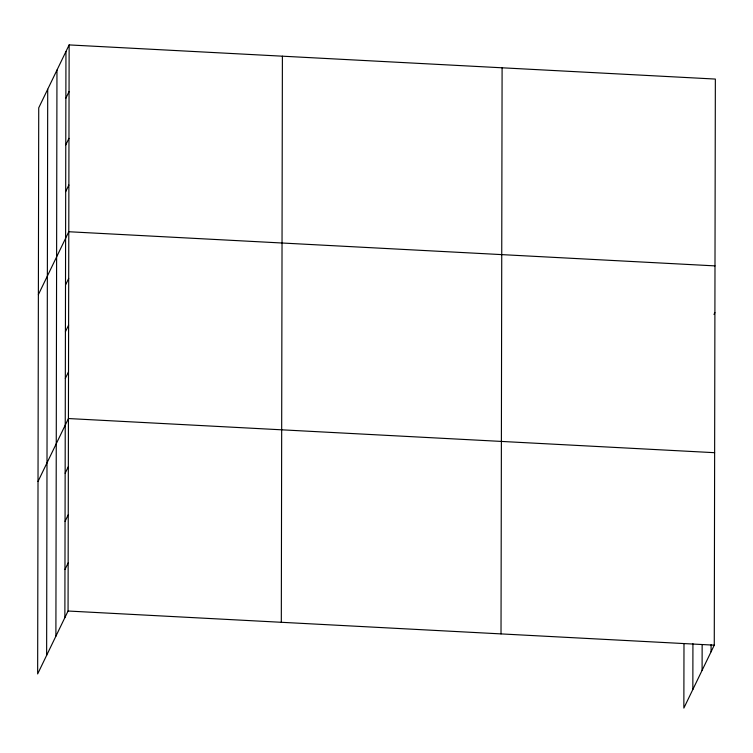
<?xml version="1.0" encoding="UTF-8"?>
<svg xmlns="http://www.w3.org/2000/svg" width="753" height="753" viewBox="0 0 753 753"><rect width="100%" height="100%" fill="white"/><g stroke="black" fill="none" stroke-linecap="round" stroke-linejoin="round"><path stroke-width="1.13" d="M46.63 655.345L47.712 89.24M55.891 636.2L56.964 70.095M64.871 617.62L65.953 51.515M69.144 44.916L38.732 107.83L37.65 673.935L68.062 611.022L69.144 44.916L715.35 79.065L714.268 645.17L683.856 708.084L683.988 643.533M281.311 622.289L282.394 56.193M501.018 633.904L502.1 67.798M692.845 689.494L692.929 643.73M702.097 670.349L702.144 644.53M711.086 651.769L711.096 644.728M65.859 98.219L69.05 91.621M65.775 144.924L68.965 138.326M65.68 191.62L68.871 185.031M38.375 294.639L68.787 231.736L714.992 265.884M65.511 285.029L68.692 278.441M65.417 331.734L68.608 325.136M65.332 378.439L68.514 371.841M38.017 481.459L68.429 418.546L714.635 452.694M65.144 473.261L68.335 466.662M65.059 521.377L68.241 514.788M64.965 569.503L68.156 562.905M713.995 314.472L714.908 312.589M68.062 611.022L714.268 645.17"/></g></svg>
